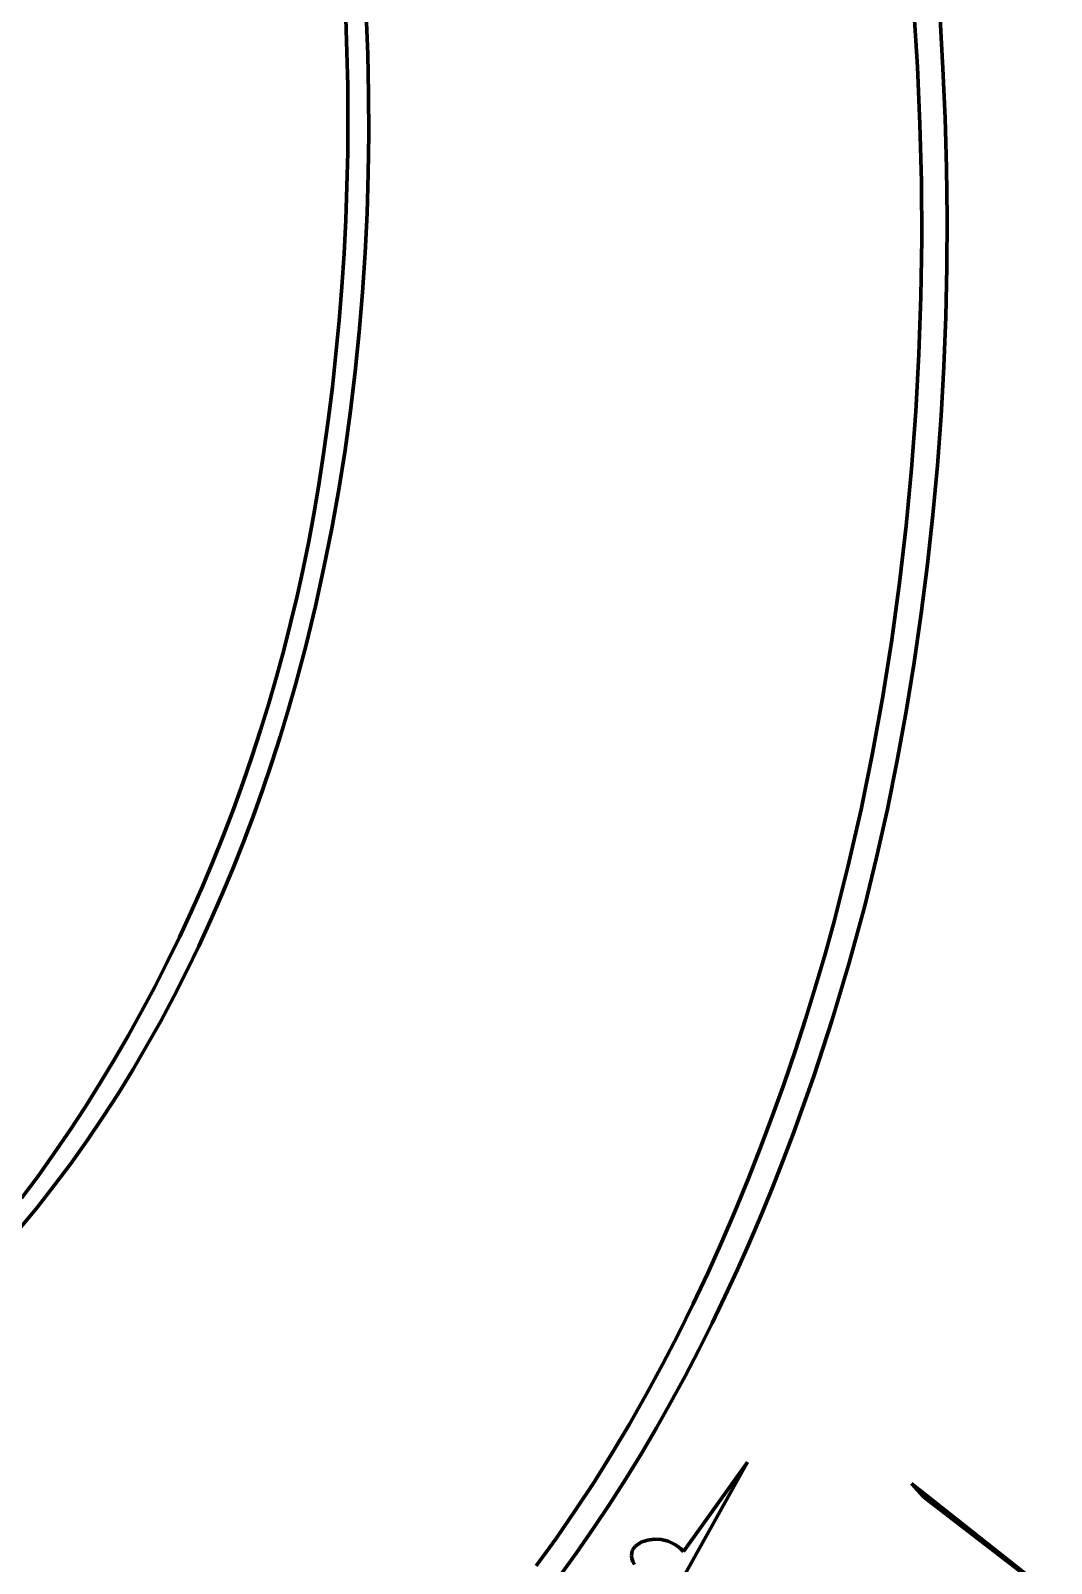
# Model space of a CAD drawing. Header units: millimetres. Extents: x 0 to 10.4, y 0 to 8.2.
# Drawn here: x 2.558 to 3.36, y 2.03 to 3.235 of the extents above; entities that cross this region are included whole.
import ezdxf

# ---------------------------------------------------------------- set-up
doc = ezdxf.new("R2010")
doc.units = ezdxf.units.MM
doc.layers.add('color#000000ff', color=7, linetype='CONTINUOUS', lineweight=100)
doc.layers.add('color#ffffffff', color=7, linetype='CONTINUOUS', lineweight=100)

msp = doc.modelspace()

# ---------------------------------------------------------------- linework, layer by layer
at = {"layer": 'color#000000ff'}
for p, q in [((2.8065, 3.2178), (2.8056, 3.2442)), ((2.8215, 3.2473), (2.8228, 3.2161)), ((3.255, 3.2062), (3.2521, 3.2513)), ((3.2727, 3.2438), (3.275, 3.2048)), ((2.8071, 3.1915), (2.8065, 3.2178)), ((2.8228, 3.2161), (2.8235, 3.1849)), ((3.2569, 3.1611), (3.255, 3.2062)), ((3.275, 3.2048), (3.2767, 3.1658)), ((2.8073, 3.1651), (2.8071, 3.1915)), ((2.8235, 3.1849), (2.8236, 3.1536)), ((2.8071, 3.1387), (2.8073, 3.1651)), ((3.2581, 3.1159), (3.2569, 3.1611)), ((3.2767, 3.1658), (3.2778, 3.1268)), ((2.8236, 3.1536), (2.8232, 3.1224)), ((2.8065, 3.1123), (2.8071, 3.1387)), ((2.8232, 3.1224), (2.8223, 3.0912)), ((3.2778, 3.1268), (3.2782, 3.0878)), ((2.8055, 3.0859), (2.8065, 3.1123)), ((3.2583, 3.0708), (3.2581, 3.1159)), ((2.8042, 3.0595), (2.8055, 3.0859)), ((2.8223, 3.0912), (2.8208, 3.06)), ((3.2782, 3.0878), (3.278, 3.0488)), ((2.8024, 3.0332), (2.8042, 3.0595)), ((2.8208, 3.06), (2.8188, 3.0289)), ((3.2577, 3.0256), (3.2583, 3.0708)), ((3.278, 3.0488), (3.2772, 3.0098)), ((2.8003, 3.0069), (2.8024, 3.0332)), ((2.8188, 3.0289), (2.8162, 2.9978)), ((3.2561, 2.9805), (3.2577, 3.0256)), ((2.7978, 2.9806), (2.8003, 3.0069)), ((3.2772, 3.0098), (3.2757, 2.9708)), ((2.8162, 2.9978), (2.813, 2.9668)), ((2.795, 2.9544), (2.7978, 2.9806)), ((3.2537, 2.9354), (3.2561, 2.9805)), ((2.813, 2.9668), (2.8093, 2.9358)), ((3.2757, 2.9708), (3.2735, 2.9319)), ((2.7917, 2.9283), (2.795, 2.9544)), ((2.7881, 2.9021), (2.7917, 2.9283)), ((2.8093, 2.9358), (2.805, 2.9049)), ((3.2504, 2.8904), (3.2537, 2.9354)), ((3.2735, 2.9319), (3.2706, 2.893)), ((2.805, 2.9049), (2.8001, 2.8741)), ((2.7841, 2.8761), (2.7881, 2.9021)), ((3.2461, 2.8455), (3.2504, 2.8904)), ((3.2706, 2.893), (3.2671, 2.8541)), ((2.7804, 2.8546), (2.7841, 2.8761)), ((2.8001, 2.8741), (2.7945, 2.8434)), ((2.7764, 2.8331), (2.7804, 2.8546)), ((2.7945, 2.8434), (2.7884, 2.8128)), ((3.2409, 2.8007), (3.2461, 2.8455)), ((3.2671, 2.8541), (3.2629, 2.8154)), ((2.772, 2.8117), (2.7764, 2.8331)), ((2.7673, 2.7903), (2.772, 2.8117)), ((2.7884, 2.8128), (2.7817, 2.7823)), ((3.2629, 2.8154), (3.258, 2.7767)), ((3.2348, 2.7559), (3.2409, 2.8007)), ((2.7622, 2.769), (2.7673, 2.7903)), ((2.7817, 2.7823), (2.7743, 2.7519)), ((3.258, 2.7767), (3.2523, 2.7381)), ((2.7568, 2.7479), (2.7622, 2.769)), ((2.7511, 2.7268), (2.7568, 2.7479)), ((2.7743, 2.7519), (2.7664, 2.7217)), ((3.2277, 2.7113), (3.2348, 2.7559)), ((3.2523, 2.7381), (3.246, 2.6996)), ((2.745, 2.7058), (2.7511, 2.7268)), ((2.7664, 2.7217), (2.7603, 2.7006)), ((3.2196, 2.6669), (3.2277, 2.7113)), ((2.7386, 2.6849), (2.745, 2.7058)), ((2.7603, 2.7006), (2.7539, 2.6796)), ((3.246, 2.6996), (3.239, 2.6612)), ((2.7318, 2.6641), (2.7386, 2.6849)), ((2.7539, 2.6796), (2.7472, 2.6587)), ((2.7247, 2.6434), (2.7318, 2.6641)), ((3.2106, 2.6226), (3.2196, 2.6669)), ((2.7472, 2.6587), (2.7401, 2.6378)), ((3.239, 2.6612), (3.2313, 2.623)), ((2.7172, 2.6229), (2.7247, 2.6434)), ((2.7401, 2.6378), (2.7327, 2.6171)), ((2.7094, 2.6025), (2.7172, 2.6229)), ((2.7327, 2.6171), (2.7249, 2.5964)), ((3.2006, 2.5785), (3.2106, 2.6226)), ((3.2313, 2.623), (3.2228, 2.5849)), ((2.7013, 2.5822), (2.7094, 2.6025)), ((2.7249, 2.5964), (2.7167, 2.5759)), ((2.6928, 2.5621), (2.7013, 2.5822)), ((3.1896, 2.5345), (3.2006, 2.5785)), ((3.2228, 2.5849), (3.2136, 2.5469)), ((2.7167, 2.5759), (2.7082, 2.5556)), ((2.684, 2.5421), (2.6928, 2.5621)), ((2.7082, 2.5556), (2.6993, 2.5354)), ((2.6748, 2.5223), (2.684, 2.5421)), ((3.2136, 2.5469), (3.2013, 2.5021)), ((2.6993, 2.5354), (2.6901, 2.5153)), ((3.1824, 2.509), (3.1896, 2.5345)), ((2.6652, 2.5027), (2.6748, 2.5223)), ((2.6901, 2.5153), (2.6804, 2.4954)), ((3.1749, 2.4835), (3.1824, 2.509)), ((2.6554, 2.4832), (2.6652, 2.5027)), ((2.6804, 2.4954), (2.6704, 2.4758)), ((3.2013, 2.5021), (3.1879, 2.4574)), ((2.6451, 2.464), (2.6554, 2.4832)), ((3.167, 2.458), (3.1749, 2.4835)), ((2.6704, 2.4758), (2.6601, 2.4563)), ((2.6346, 2.4449), (2.6451, 2.464)), ((3.1587, 2.4327), (3.167, 2.458)), ((3.1879, 2.4574), (3.1734, 2.4131)), ((2.6236, 2.426), (2.6346, 2.4449)), ((2.6601, 2.4563), (2.6493, 2.4371)), ((2.6493, 2.4371), (2.6381, 2.4181)), ((2.6123, 2.4073), (2.6236, 2.426)), ((3.1501, 2.4074), (3.1587, 2.4327)), ((2.6381, 2.4181), (2.6266, 2.3993)), ((3.1734, 2.4131), (3.1578, 2.3691)), ((2.6007, 2.3888), (2.6123, 2.4073)), ((2.6266, 2.3993), (2.6147, 2.3808)), ((3.1411, 2.3822), (3.1501, 2.4074)), ((2.5887, 2.3705), (2.6007, 2.3888)), ((2.6147, 2.3808), (2.6023, 2.3626)), ((3.1317, 2.3571), (3.1411, 2.3822)), ((2.5764, 2.3525), (2.5887, 2.3705)), ((2.6023, 2.3626), (2.5896, 2.3447)), ((3.1578, 2.3691), (3.1495, 2.3472)), ((2.5637, 2.3346), (2.5764, 2.3525)), ((3.1219, 2.3322), (3.1317, 2.3571)), ((2.5896, 2.3447), (2.5764, 2.3271)), ((3.1495, 2.3472), (3.141, 2.3255)), ((2.5506, 2.3171), (2.5637, 2.3346)), ((2.5764, 2.3271), (2.5629, 2.3098)), ((3.1117, 2.3074), (3.1219, 2.3322)), ((3.141, 2.3255), (3.1321, 2.3039)), ((2.5629, 2.3098), (2.5489, 2.2928)), ((3.1011, 2.2828), (3.1117, 2.3074)), ((3.1321, 2.3039), (3.1229, 2.2824)), ((3.0901, 2.2583), (3.1011, 2.2828)), ((3.1229, 2.2824), (3.1134, 2.2611)), ((3.0787, 2.2341), (3.0901, 2.2583)), ((3.1134, 2.2611), (3.1036, 2.2399)), ((3.0668, 2.2101), (3.0787, 2.2341)), ((3.1036, 2.2399), (3.0935, 2.2189)), ((3.0935, 2.2189), (3.0831, 2.1981)), ((3.0545, 2.1864), (3.0668, 2.2101)), ((3.0831, 2.1981), (3.0723, 2.1774)), ((3.0417, 2.1629), (3.0545, 2.1864)), ((3.0723, 2.1774), (3.0611, 2.157)), ((3.0285, 2.1396), (3.0417, 2.1629)), ((3.0611, 2.157), (3.0497, 2.1367)), ((3.0148, 2.1167), (3.0285, 2.1396)), ((3.0497, 2.1367), (3.0379, 2.1166)), ((3.0007, 2.0941), (3.0148, 2.1167)), ((3.0379, 2.1166), (3.0257, 2.0968)), ((3.0711, 2.0395), (3.1213, 2.1097)), ((3.1213, 2.1097), (3.0722, 2.0214)), ((3.0257, 2.0968), (3.0132, 2.0771)), ((2.986, 2.0718), (3.0007, 2.0941)), ((3.2503, 2.0931), (3.357, 2.0088)), ((3.2599, 2.0822), (3.2503, 2.0931)), ((2.9709, 2.0498), (2.986, 2.0718)), ((3.0132, 2.0771), (3.0003, 2.0578)), ((3.3602, 2.0051), (3.2599, 2.0822)), ((2.9553, 2.0282), (2.9709, 2.0498)), ((3.0003, 2.0578), (2.987, 2.0386)), ((3.0383, 2.0471), (3.043, 2.0486)), ((3.043, 2.0486), (3.0481, 2.0492)), ((3.0481, 2.0492), (3.0536, 2.0489)), ((3.0536, 2.0489), (3.0591, 2.0476)), ((3.0591, 2.0476), (3.0643, 2.0452)), ((2.987, 2.0386), (2.9734, 2.0197)), ((3.0302, 2.0363), (3.0303, 2.0383)), ((3.0305, 2.0341), (3.0302, 2.0363)), ((3.0303, 2.0383), (3.0308, 2.0402)), ((3.0308, 2.0402), (3.0317, 2.0419)), ((3.0317, 2.0419), (3.033, 2.0435)), ((3.033, 2.0435), (3.0345, 2.0449)), ((3.0345, 2.0449), (3.0383, 2.0471)), ((3.0643, 2.0452), (3.0667, 2.0436)), ((3.0667, 2.0436), (3.069, 2.0417)), ((3.069, 2.0417), (3.0711, 2.0395)), ((3.0312, 2.0318), (3.0305, 2.0341)), ((3.0325, 2.0294), (3.0312, 2.0318))]:
    msp.add_line(p, q, dxfattribs=at)
at = {"layer": 'color#ffffffff'}
for p, q in [((2.8056, 3.2442), (2.8065, 3.2178)), ((2.8228, 3.2161), (2.8215, 3.2473)), ((3.2521, 3.2513), (3.255, 3.2062)), ((3.275, 3.2048), (3.2727, 3.2438)), ((2.8065, 3.2178), (2.8071, 3.1915)), ((2.8235, 3.1849), (2.8228, 3.2161)), ((3.255, 3.2062), (3.2569, 3.1611)), ((3.2767, 3.1658), (3.275, 3.2048)), ((2.8071, 3.1915), (2.8073, 3.1651)), ((2.8236, 3.1536), (2.8235, 3.1849)), ((2.8073, 3.1651), (2.8071, 3.1387)), ((3.2569, 3.1611), (3.2581, 3.1159)), ((3.2778, 3.1268), (3.2767, 3.1658)), ((2.8232, 3.1224), (2.8236, 3.1536)), ((2.8071, 3.1387), (2.8065, 3.1123)), ((2.8223, 3.0912), (2.8232, 3.1224)), ((3.2782, 3.0878), (3.2778, 3.1268)), ((2.8065, 3.1123), (2.8055, 3.0859)), ((3.2581, 3.1159), (3.2583, 3.0708)), ((2.8055, 3.0859), (2.8042, 3.0595)), ((2.8208, 3.06), (2.8223, 3.0912)), ((3.278, 3.0488), (3.2782, 3.0878)), ((2.8042, 3.0595), (2.8024, 3.0332)), ((2.8188, 3.0289), (2.8208, 3.06)), ((3.2583, 3.0708), (3.2577, 3.0256)), ((3.2772, 3.0098), (3.278, 3.0488)), ((2.8024, 3.0332), (2.8003, 3.0069)), ((2.8162, 2.9978), (2.8188, 3.0289)), ((3.2577, 3.0256), (3.2561, 2.9805)), ((2.8003, 3.0069), (2.7978, 2.9806)), ((3.2757, 2.9708), (3.2772, 3.0098)), ((2.813, 2.9668), (2.8162, 2.9978)), ((2.7978, 2.9806), (2.795, 2.9544)), ((3.2561, 2.9805), (3.2537, 2.9354)), ((2.8093, 2.9358), (2.813, 2.9668)), ((3.2735, 2.9319), (3.2757, 2.9708)), ((2.795, 2.9544), (2.7917, 2.9283)), ((2.7917, 2.9283), (2.7881, 2.9021)), ((2.805, 2.9049), (2.8093, 2.9358)), ((3.2537, 2.9354), (3.2504, 2.8904)), ((3.2706, 2.893), (3.2735, 2.9319)), ((2.8001, 2.8741), (2.805, 2.9049)), ((2.7881, 2.9021), (2.7841, 2.8761)), ((3.2504, 2.8904), (3.2461, 2.8455)), ((3.2671, 2.8541), (3.2706, 2.893)), ((2.7841, 2.8761), (2.7804, 2.8546)), ((2.7945, 2.8434), (2.8001, 2.8741)), ((2.7804, 2.8546), (2.7764, 2.8331)), ((2.7884, 2.8128), (2.7945, 2.8434)), ((3.2461, 2.8455), (3.2409, 2.8007)), ((3.2629, 2.8154), (3.2671, 2.8541)), ((2.7764, 2.8331), (2.772, 2.8117)), ((2.772, 2.8117), (2.7673, 2.7903)), ((2.7817, 2.7823), (2.7884, 2.8128)), ((3.258, 2.7767), (3.2629, 2.8154)), ((3.2409, 2.8007), (3.2348, 2.7559)), ((2.7673, 2.7903), (2.7622, 2.769)), ((2.7743, 2.7519), (2.7817, 2.7823)), ((3.2523, 2.7381), (3.258, 2.7767)), ((2.7622, 2.769), (2.7568, 2.7479)), ((2.7568, 2.7479), (2.7511, 2.7268)), ((2.7664, 2.7217), (2.7743, 2.7519)), ((3.2348, 2.7559), (3.2277, 2.7113)), ((3.246, 2.6996), (3.2523, 2.7381)), ((2.7511, 2.7268), (2.745, 2.7058)), ((2.7603, 2.7006), (2.7664, 2.7217)), ((3.2277, 2.7113), (3.2196, 2.6669)), ((2.745, 2.7058), (2.7386, 2.6849)), ((2.7539, 2.6796), (2.7603, 2.7006)), ((3.239, 2.6612), (3.246, 2.6996)), ((2.7386, 2.6849), (2.7318, 2.6641)), ((2.7472, 2.6587), (2.7539, 2.6796)), ((2.7318, 2.6641), (2.7247, 2.6434)), ((3.2196, 2.6669), (3.2106, 2.6226)), ((2.7401, 2.6378), (2.7472, 2.6587)), ((3.2313, 2.623), (3.239, 2.6612)), ((2.7247, 2.6434), (2.7172, 2.6229)), ((2.7327, 2.6171), (2.7401, 2.6378)), ((2.7172, 2.6229), (2.7094, 2.6025)), ((2.7249, 2.5964), (2.7327, 2.6171)), ((3.2106, 2.6226), (3.2006, 2.5785)), ((3.2228, 2.5849), (3.2313, 2.623)), ((2.7094, 2.6025), (2.7013, 2.5822)), ((2.7167, 2.5759), (2.7249, 2.5964)), ((2.7013, 2.5822), (2.6928, 2.5621)), ((3.2006, 2.5785), (3.1896, 2.5345)), ((3.2136, 2.5469), (3.2228, 2.5849)), ((2.7082, 2.5556), (2.7167, 2.5759)), ((2.6928, 2.5621), (2.684, 2.5421)), ((2.6993, 2.5354), (2.7082, 2.5556)), ((2.684, 2.5421), (2.6748, 2.5223)), ((3.2013, 2.5021), (3.2136, 2.5469)), ((2.6901, 2.5153), (2.6993, 2.5354)), ((3.1896, 2.5345), (3.1824, 2.509)), ((2.6748, 2.5223), (2.6652, 2.5027)), ((2.6804, 2.4954), (2.6901, 2.5153)), ((3.1824, 2.509), (3.1749, 2.4835)), ((2.6652, 2.5027), (2.6554, 2.4832)), ((2.6704, 2.4758), (2.6804, 2.4954)), ((3.1879, 2.4574), (3.2013, 2.5021)), ((2.6554, 2.4832), (2.6451, 2.464)), ((3.1749, 2.4835), (3.167, 2.458)), ((2.6601, 2.4563), (2.6704, 2.4758)), ((2.6451, 2.464), (2.6346, 2.4449)), ((3.167, 2.458), (3.1587, 2.4327)), ((3.1734, 2.4131), (3.1879, 2.4574)), ((2.6346, 2.4449), (2.6236, 2.426)), ((2.6493, 2.4371), (2.6601, 2.4563)), ((2.6381, 2.4181), (2.6493, 2.4371)), ((2.6236, 2.426), (2.6123, 2.4073)), ((3.1587, 2.4327), (3.1501, 2.4074)), ((2.6266, 2.3993), (2.6381, 2.4181)), ((3.1578, 2.3691), (3.1734, 2.4131)), ((2.6123, 2.4073), (2.6007, 2.3888)), ((2.6147, 2.3808), (2.6266, 2.3993)), ((3.1501, 2.4074), (3.1411, 2.3822)), ((2.6007, 2.3888), (2.5887, 2.3705)), ((2.6023, 2.3626), (2.6147, 2.3808)), ((3.1411, 2.3822), (3.1317, 2.3571)), ((2.5887, 2.3705), (2.5764, 2.3525)), ((2.5896, 2.3447), (2.6023, 2.3626)), ((3.1495, 2.3472), (3.1578, 2.3691)), ((2.5764, 2.3525), (2.5637, 2.3346)), ((3.1317, 2.3571), (3.1219, 2.3322)), ((2.5764, 2.3271), (2.5896, 2.3447)), ((3.141, 2.3255), (3.1495, 2.3472)), ((2.5637, 2.3346), (2.5506, 2.3171)), ((2.5629, 2.3098), (2.5764, 2.3271)), ((3.1219, 2.3322), (3.1117, 2.3074)), ((3.1321, 2.3039), (3.141, 2.3255)), ((2.5489, 2.2928), (2.5629, 2.3098)), ((3.1117, 2.3074), (3.1011, 2.2828)), ((3.1229, 2.2824), (3.1321, 2.3039)), ((3.1011, 2.2828), (3.0901, 2.2583)), ((3.1134, 2.2611), (3.1229, 2.2824)), ((3.0901, 2.2583), (3.0787, 2.2341)), ((3.1036, 2.2399), (3.1134, 2.2611)), ((3.0787, 2.2341), (3.0668, 2.2101)), ((3.0935, 2.2189), (3.1036, 2.2399)), ((3.0831, 2.1981), (3.0935, 2.2189)), ((3.0668, 2.2101), (3.0545, 2.1864)), ((3.0723, 2.1774), (3.0831, 2.1981)), ((3.0545, 2.1864), (3.0417, 2.1629)), ((3.0611, 2.157), (3.0723, 2.1774)), ((3.0417, 2.1629), (3.0285, 2.1396)), ((3.0497, 2.1367), (3.0611, 2.157)), ((3.0285, 2.1396), (3.0148, 2.1167)), ((3.0379, 2.1166), (3.0497, 2.1367)), ((3.0148, 2.1167), (3.0007, 2.0941)), ((3.0257, 2.0968), (3.0379, 2.1166)), ((3.1213, 2.1097), (3.0711, 2.0395)), ((3.0722, 2.0214), (3.1213, 2.1097)), ((3.0132, 2.0771), (3.0257, 2.0968)), ((3.0007, 2.0941), (2.986, 2.0718)), ((3.2503, 2.0931), (3.2599, 2.0822)), ((3.357, 2.0088), (3.2503, 2.0931)), ((2.986, 2.0718), (2.9709, 2.0498)), ((3.0003, 2.0578), (3.0132, 2.0771)), ((3.2599, 2.0822), (3.3602, 2.0051)), ((2.9709, 2.0498), (2.9553, 2.0282)), ((2.987, 2.0386), (3.0003, 2.0578)), ((3.043, 2.0486), (3.0383, 2.0471)), ((3.0481, 2.0492), (3.043, 2.0486)), ((3.0536, 2.0489), (3.0481, 2.0492)), ((3.0591, 2.0476), (3.0536, 2.0489)), ((3.0643, 2.0452), (3.0591, 2.0476)), ((2.9734, 2.0197), (2.987, 2.0386)), ((3.0303, 2.0383), (3.0302, 2.0363)), ((3.0302, 2.0363), (3.0305, 2.0341)), ((3.0308, 2.0402), (3.0303, 2.0383)), ((3.0317, 2.0419), (3.0308, 2.0402)), ((3.033, 2.0435), (3.0317, 2.0419)), ((3.0345, 2.0449), (3.033, 2.0435)), ((3.0383, 2.0471), (3.0345, 2.0449)), ((3.0667, 2.0436), (3.0643, 2.0452)), ((3.069, 2.0417), (3.0667, 2.0436)), ((3.0711, 2.0395), (3.069, 2.0417)), ((3.0305, 2.0341), (3.0312, 2.0318)), ((3.0312, 2.0318), (3.0325, 2.0294))]:
    msp.add_line(p, q, dxfattribs=at)

doc.saveas('drawing.dxf')
